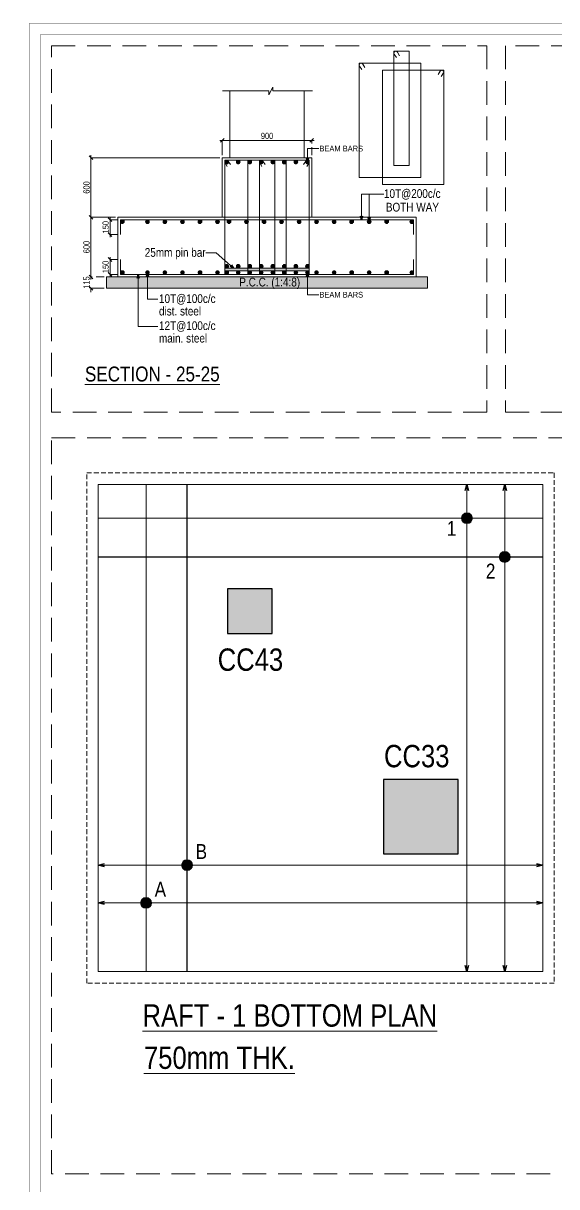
# Model space of a CAD drawing. Header units: millimetres. Extents: x 1112055 to 3390982, y -148532 to 766891.
# Drawn here: x 2383569 to 2405040, y 337488 to 384336 of the extents above; entities that cross this region are included whole.
import ezdxf

# ---------------------------------------------------------------- set-up
doc = ezdxf.new("R2010")
doc.units = ezdxf.units.MM
doc.header["$PDMODE"] = 35
doc.header["$PDSIZE"] = -25
doc.linetypes.add('Hidden', pattern=[9.525, 6.35, -3.175])
for name, color, linetype, lineweight in [('B COL. NO.', 3, 'Continuous', 20), ('B FINAL COLUMN', 1, 'Continuous', 30), ('B FOOTING', 49, 'Continuous', 20), ('B HATCH', 250, 'Continuous', 0), ('B P.C.C', 251, 'Continuous', 0), ('B STEEL', 34, 'Continuous', 15), ('B STEEL TEXT', 7, 'Continuous', 15), ('B TITLE BLOCK', 250, 'Continuous', 0), ('B-COL NO', 7, 'Continuous', 5), ('B-REINF-1', 32, 'Continuous', 30), ('B-ST DIM', 250, 'Continuous', 18), ('g-sol250', 250, 'Continuous', 5)]:
    doc.layers.add(name, color=color, linetype=linetype, lineweight=lineweight)
doc.styles.add('ARIAL', font='arial.ttf')
doc.styles.add('Q1', font='g13f12d.shx', dxfattribs={"width": 0.8})
doc.styles.add('SWINC', font='swissc.ttf')
doc.styles.add('SWINS', font='swissc.ttf')
doc.dimstyles.new('BH-STD', dxfattribs={"dimscale": 0, "dimtxt": 230, "dimasz": 125, "dimexe": 0, "dimexo": 100, "dimgap": 50, "dimtad": 1, "dimdec": 0, "dimzin": 1, "dimdsep": 46, "dimtxsty": 'Q1', "dimblk": 'ARCHTICK', "dimcen": 1, "dimdle": 100, "dimclrd": 250, "dimclre": 250, "dimclrt": 256, "dimadec": 0, "dimazin": 0, "dimtfac": 1, "dimtdec": 0, "dimtix": 1, "dimtofl": 0, "dimtmove": 0, "dimatfit": 2, "dimfxl": 1, "dimtolj": 1, "dimtzin": 0, "dimlwd": 9, "dimlwe": 9, "dimarcsym": 0})
doc.dimstyles.new('DIM 1', dxfattribs={"dimscale": 0, "dimtxt": 230, "dimasz": 150, "dimexe": 0.18, "dimexo": 0.0625, "dimgap": 0.5, "dimtad": 1, "dimdec": 0, "dimzin": 0, "dimdsep": 46, "dimtxsty": 'ARIAL', "dimblk": 'OBLIQUE', "dimcen": 6, "dimse1": 1, "dimse2": 1, "dimclrd": 256, "dimclrt": 256, "dimadec": 0, "dimazin": 2, "dimtfac": 0.75, "dimtdec": 0, "dimtix": 1, "dimtofl": 0, "dimtmove": 1, "dimatfit": 3, "dimldrblk": 'OPEN30', "dimfxl": 0.18, "dimfrac": 1, "dimtolj": 1, "dimtzin": 0, "dimlwd": -1, "dimarcsym": 0})

# ---------------------------------------------------------------- blocks, each defined once
blk = doc.blocks.new('_Oblique')
at = {"color": 0, "linetype": 'ByBlock', "lineweight": -2}
blk.add_line((-0.5, -0.5), (0.5, 0.5), dxfattribs=at)
blk = doc.blocks.new('*D1228')
at = {"layer": 'B-ST DIM', "color": 7, "lineweight": 9, "ltscale": 50, "transparency": 16777216}
for p, q in [((2386293, 374024), (2386293, 376624)), ((2387281, 376524), (2386293, 376524))]:
    blk.add_line(p, q, dxfattribs=at)
at = {"layer": 'B-ST DIM', "color": 7, "linetype": 'Hidden', "lineweight": 9, "ltscale": 50, "transparency": 16777216}
blk.add_line((2386821, 374124), (2386293, 374124), dxfattribs=at)
at = {"layer": 'Defpoints', "color": 0, "ltscale": 50, "transparency": 16777216}
for p in [(2386293, 376524), (2387381, 376524), (2386921, 374124)]:
    blk.add_point(p, dxfattribs=at)
at = {"layer": 'B-ST DIM', "color": 7, "lineweight": 9, "ltscale": 50, "transparency": 16777216, "xscale": 150, "yscale": 150, "zscale": 150}
for p, rotation in [((2386293, 376524), 90), ((2386293, 374124), 270)]:
    blk.add_blockref('_Oblique', p, dxfattribs=dict(at, rotation=rotation))
at = {"layer": 'B-ST DIM', "color": 7, "ltscale": 50, "transparency": 16777216, "insert": (2386115, 375324), "char_height": 250, "attachment_point": 5, "rotation": 90, "style": 'SWINC'}
blk.add_mtext('\\A1;600', dxfattribs=at)
blk = doc.blocks.new('*D1229')
at = {"layer": 'B-ST DIM', "color": 7, "lineweight": 9, "ltscale": 50, "transparency": 16777216}
for p, q in [((2386293, 374124), (2386293, 374274)), ((2386821, 373664), (2386293, 373664)), ((2386293, 373664), (2386293, 373514))]:
    blk.add_line(p, q, dxfattribs=at)
at = {"layer": 'B-ST DIM', "color": 7, "linetype": 'Hidden', "lineweight": 9, "ltscale": 50, "transparency": 16777216}
blk.add_line((2386821, 374124), (2386293, 374124), dxfattribs=at)
at = {"layer": 'Defpoints', "color": 0, "ltscale": 50, "transparency": 16777216}
for p in [(2386921, 374124), (2386293, 373664), (2386921, 373664)]:
    blk.add_point(p, dxfattribs=at)
at = {"layer": 'B-ST DIM', "color": 7, "lineweight": 9, "ltscale": 50, "transparency": 16777216, "xscale": 150, "yscale": 150, "zscale": 150}
for p, rotation in [((2386293, 374124), 270), ((2386293, 373664), 90)]:
    blk.add_blockref('_Oblique', p, dxfattribs=dict(at, rotation=rotation))
at = {"layer": 'B-ST DIM', "color": 7, "ltscale": 50, "transparency": 16777216, "insert": (2386115, 373894), "char_height": 250, "attachment_point": 5, "rotation": 90, "style": 'SWINC'}
blk.add_mtext('\\A1;115', dxfattribs=at)
blk = doc.blocks.new('*D1240')
at = {"layer": 'B-ST DIM', "color": 7, "lineweight": 9, "ltscale": 50, "transparency": 16777216}
for p, q in [((2386293, 376424), (2386293, 379024)), ((2391481, 378924), (2386293, 378924))]:
    blk.add_line(p, q, dxfattribs=at)
at = {"layer": 'B-ST DIM', "color": 7, "linetype": 'Hidden', "lineweight": 9, "ltscale": 50, "transparency": 16777216}
blk.add_line((2387281, 376524), (2386293, 376524), dxfattribs=at)
at = {"layer": 'Defpoints', "color": 0, "ltscale": 50, "transparency": 16777216}
for p in [(2386293, 378924), (2391581, 378924), (2387381, 376524)]:
    blk.add_point(p, dxfattribs=at)
at = {"layer": 'B-ST DIM', "color": 7, "lineweight": 9, "ltscale": 50, "transparency": 16777216, "xscale": 150, "yscale": 150, "zscale": 150}
for p, rotation in [((2386293, 378924), 90), ((2386293, 376524), 270)]:
    blk.add_blockref('_Oblique', p, dxfattribs=dict(at, rotation=rotation))
at = {"layer": 'B-ST DIM', "color": 7, "ltscale": 50, "transparency": 16777216, "insert": (2386115, 377724), "char_height": 250, "attachment_point": 5, "rotation": 90, "style": 'SWINC'}
blk.add_mtext('\\A1;600', dxfattribs=at)
blk = doc.blocks.new('*D1241')
at = {"layer": 'B-ST DIM', "color": 7, "lineweight": 9, "ltscale": 50, "transparency": 16777216}
for p, q in [((2395281, 379621), (2391481, 379621)), ((2391581, 379024), (2391581, 379621))]:
    blk.add_line(p, q, dxfattribs=at)
at = {"layer": 'B-ST DIM', "color": 7, "linetype": 'Hidden', "lineweight": 9, "ltscale": 50, "transparency": 16777216}
blk.add_line((2395181, 379024), (2395181, 379621), dxfattribs=at)
at = {"layer": 'Defpoints', "color": 0, "ltscale": 50, "transparency": 16777216}
for p in [(2391581, 379621), (2391581, 378924), (2395181, 378924)]:
    blk.add_point(p, dxfattribs=at)
at = {"layer": 'B-ST DIM', "color": 7, "lineweight": 9, "ltscale": 50, "transparency": 16777216, "xscale": 150, "yscale": 150, "zscale": 150, "rotation": 180}
blk.add_blockref('_Oblique', (2391581, 379621), dxfattribs=at)
at = {"layer": 'B-ST DIM', "color": 7, "lineweight": 9, "ltscale": 50, "transparency": 16777216, "xscale": 150, "yscale": 150, "zscale": 150}
blk.add_blockref('_Oblique', (2395181, 379621), dxfattribs=at)
at = {"layer": 'B-ST DIM', "color": 7, "ltscale": 50, "transparency": 16777216, "insert": (2393381, 379799), "char_height": 250, "attachment_point": 5, "style": 'SWINC'}
blk.add_mtext('\\A1;900', dxfattribs=at)
blk = doc.blocks.new('*D1242')
at = {"layer": 'B-ST DIM', "color": 7, "lineweight": 9, "ltscale": 50, "transparency": 16777216}
for p, q in [((2387064, 374924), (2387064, 374124)), ((2387381, 374224), (2387064, 374224))]:
    blk.add_line(p, q, dxfattribs=at)
at = {"layer": 'B-ST DIM', "color": 7, "linetype": 'Hidden', "lineweight": 9, "ltscale": 50, "transparency": 16777216}
blk.add_line((2387381, 374824), (2387064, 374824), dxfattribs=at)
at = {"layer": 'Defpoints', "color": 0, "ltscale": 50, "transparency": 16777216}
for p in [(2387481, 374824), (2387064, 374224), (2387481, 374224)]:
    blk.add_point(p, dxfattribs=at)
at = {"layer": 'B-ST DIM', "color": 7, "lineweight": 9, "ltscale": 50, "transparency": 16777216, "xscale": 150, "yscale": 150, "zscale": 150}
for p, rotation in [((2387064, 374824), 90), ((2387064, 374224), 270)]:
    blk.add_blockref('_Oblique', p, dxfattribs=dict(at, rotation=rotation))
at = {"layer": 'B-ST DIM', "color": 7, "ltscale": 50, "transparency": 16777216, "insert": (2386886, 374524), "char_height": 250, "attachment_point": 5, "rotation": 90, "style": 'SWINC'}
blk.add_mtext('\\A1;150', dxfattribs=at)
blk = doc.blocks.new('_Open30')
at = {"color": 0, "linetype": 'ByBlock', "lineweight": -2}
for p, q in [((-1, 0.27), (0, 0)), ((0, 0), (-1, -0.27)), ((0, 0), (-1, 0))]:
    blk.add_line(p, q, dxfattribs=at)
blk = doc.blocks.new('*D1668')
at = {"layer": 'B-ST DIM', "color": 7, "lineweight": 9, "ltscale": 50, "transparency": 16777216}
for p, q in [((2387064, 375724), (2387064, 376524)), ((2387381, 376424), (2387064, 376424))]:
    blk.add_line(p, q, dxfattribs=at)
at = {"layer": 'B-ST DIM', "color": 7, "linetype": 'Hidden', "lineweight": 9, "ltscale": 50, "transparency": 16777216}
blk.add_line((2387381, 375824), (2387064, 375824), dxfattribs=at)
at = {"layer": 'Defpoints', "color": 0, "ltscale": 50, "transparency": 16777216}
for p in [(2387064, 376424), (2387481, 376424), (2387481, 375824)]:
    blk.add_point(p, dxfattribs=at)
at = {"layer": 'B-ST DIM', "color": 7, "lineweight": 9, "ltscale": 50, "transparency": 16777216, "xscale": 150, "yscale": 150, "zscale": 150}
for p, rotation in [((2387064, 376424), 90), ((2387064, 375824), 270)]:
    blk.add_blockref('_Oblique', p, dxfattribs=dict(at, rotation=rotation))
at = {"layer": 'B-ST DIM', "color": 7, "ltscale": 50, "transparency": 16777216, "insert": (2386886, 376124), "char_height": 250, "attachment_point": 5, "rotation": 90, "style": 'SWINC'}
blk.add_mtext('\\A1;150', dxfattribs=at)

msp = doc.modelspace()

# ---------------------------------------------------------------- hatches: boundary and pattern name
at = {"layer": 'B HATCH', "lineweight": 0}
h = msp.add_hatch(dxfattribs=at)
h.set_pattern_fill('AR-CONC', color=250, scale=3, style=0)
h.set_pattern_definition([(50, (818249.8, -145922.66), (546.55401, -47.81726), [57.15, -628.65]), (355, (818249.8, -145922.66), (-105.73026, 573.17054), [45.72, -502.92175]), (100.451445, (818295.35, -145926.65), (440.82374, 525.35326), [48.57003, -534.27073]), (46.1842, (818249.8, -145770.26), (813.23712, -126.12698), [85.725, -942.975]), (96.63556, (818317.6, -145780.8), (712.2124, 742.27837), [72.85507, -801.40682]), (351.18415, (818249.8, -145770.3), (712.2124, 742.27837), [68.5799, -754.3792]), (21, (818326, -145808.36), (454.84317, -306.7956), [57.15, -628.65]), (326, (818326, -145808.36), (185.40609, 552.5639), [45.72, -502.92]), (71.451445, (818363.9, -145833.93), (640.24926, 245.7683), [48.57003, -534.26981]), (37.5, (818249.8, -145922.66), (9.26581, 253.665117), [0, -496.824, 0, -510.54, 0, -504.825]), (7.5, (818249.8, -145922.66), (200.458988, 300.541724), [0, -291.084, 0, -485.394, 0, -192.405]), (327.5, (818079.88, -145922.66), (406.771786, -17.186232), [0, -190.5, 0, -594.36, 0, -788.67]), (317.5, (818003.68, -145922.66), (444.387544, 76.27947), [0, -247.65, 0, -394.716, 0, -560.07])])
h.paths.add_polyline_path([(2386920.8, 374123.7), (2386920.8, 373663.7), (2399840.8, 373663.7), (2399840.8, 374123.7)])
at = {"layer": 'B STEEL'}
h = msp.add_hatch(color=256, dxfattribs=at)
h.dxf.hatch_style = 1
edge = h.paths.add_edge_path()
edge.add_arc((2391755.8, 378748.7), 75, 0, 360)
h = msp.add_hatch(color=256, dxfattribs=at)
h.dxf.hatch_style = 1
edge = h.paths.add_edge_path()
edge.add_arc((2392220, 378748.7), 75, 0, 360)
h = msp.add_hatch(color=256, dxfattribs=at)
h.dxf.hatch_style = 1
edge = h.paths.add_edge_path()
edge.add_arc((2392684.3, 378748.7), 75, 0, 360)
h = msp.add_hatch(color=256, dxfattribs=at)
h.dxf.hatch_style = 1
edge = h.paths.add_edge_path()
edge.add_arc((2393148.6, 378748.7), 75, 0, 360)
h = msp.add_hatch(color=256, dxfattribs=at)
h.dxf.hatch_style = 1
edge = h.paths.add_edge_path()
edge.add_arc((2393612.9, 378748.7), 75, 0, 360)
h = msp.add_hatch(color=256, dxfattribs=at)
h.dxf.hatch_style = 1
edge = h.paths.add_edge_path()
edge.add_arc((2394077.2, 378748.7), 75, 0, 360)
h = msp.add_hatch(color=256, dxfattribs=at)
h.dxf.hatch_style = 1
edge = h.paths.add_edge_path()
edge.add_arc((2394541.5, 378748.7), 75, 0, 360)
h = msp.add_hatch(color=256, dxfattribs=at)
h.dxf.hatch_style = 1
edge = h.paths.add_edge_path()
edge.add_arc((2395005.8, 378748.7), 75, 0, 360)
h = msp.add_hatch(color=256, dxfattribs=at)
h.dxf.hatch_style = 1
edge = h.paths.add_edge_path()
edge.add_arc((2387555.8, 376348.7), 75, 0, 360)
h = msp.add_hatch(color=256, dxfattribs=at)
h.dxf.hatch_style = 1
edge = h.paths.add_edge_path()
edge.add_arc((2388565.9, 376348.7), 75, 0, 360)
h = msp.add_hatch(color=256, dxfattribs=at)
h.dxf.hatch_style = 1
edge = h.paths.add_edge_path()
edge.add_arc((2389271, 376348.7), 75, 0, 360)
h = msp.add_hatch(color=256, dxfattribs=at)
h.dxf.hatch_style = 1
edge = h.paths.add_edge_path()
edge.add_arc((2389976.1, 376348.7), 75, 0, 360)
h = msp.add_hatch(color=256, dxfattribs=at)
h.dxf.hatch_style = 1
edge = h.paths.add_edge_path()
edge.add_arc((2390681.2, 376348.7), 75, 0, 360)
h = msp.add_hatch(color=256, dxfattribs=at)
h.dxf.hatch_style = 1
edge = h.paths.add_edge_path()
edge.add_arc((2391386.3, 376348.7), 75, 0, 360)
h = msp.add_hatch(color=256, dxfattribs=at)
h.dxf.hatch_style = 1
edge = h.paths.add_edge_path()
edge.add_arc((2391849.7, 376348.7), 75, 0, 360)
h = msp.add_hatch(color=256, dxfattribs=at)
h.dxf.hatch_style = 1
edge = h.paths.add_edge_path()
edge.add_arc((2392554.8, 376348.7), 75, 0, 360)
h = msp.add_hatch(color=256, dxfattribs=at)
h.dxf.hatch_style = 1
edge = h.paths.add_edge_path()
edge.add_arc((2393259.9, 376348.7), 75, 0, 360)
h = msp.add_hatch(color=256, dxfattribs=at)
h.dxf.hatch_style = 1
edge = h.paths.add_edge_path()
edge.add_arc((2393965, 376348.7), 75, 0, 360)
h = msp.add_hatch(color=256, dxfattribs=at)
h.dxf.hatch_style = 1
edge = h.paths.add_edge_path()
edge.add_arc((2394670.1, 376348.7), 75, 0, 360)
h = msp.add_hatch(color=256, dxfattribs=at)
h.dxf.hatch_style = 1
edge = h.paths.add_edge_path()
edge.add_arc((2395375.2, 376348.7), 75, 0, 360)
h = msp.add_hatch(color=256, dxfattribs=at)
h.dxf.hatch_style = 1
edge = h.paths.add_edge_path()
edge.add_arc((2396080.3, 376348.7), 75, 0, 360)
h = msp.add_hatch(color=256, dxfattribs=at)
h.dxf.hatch_style = 1
edge = h.paths.add_edge_path()
edge.add_arc((2396785.4, 376348.7), 75, 0, 360)
h = msp.add_hatch(color=256, dxfattribs=at)
h.dxf.hatch_style = 1
edge = h.paths.add_edge_path()
edge.add_arc((2397490.5, 376348.7), 75, 0, 360)
h = msp.add_hatch(color=256, dxfattribs=at)
h.dxf.hatch_style = 1
edge = h.paths.add_edge_path()
edge.add_arc((2398195.6, 376348.7), 75, 0, 360)
h = msp.add_hatch(color=256, dxfattribs=at)
h.dxf.hatch_style = 1
edge = h.paths.add_edge_path()
edge.add_arc((2399205.8, 376348.7), 75, 0, 360)
h = msp.add_hatch(color=256, dxfattribs=at)
h.dxf.hatch_style = 1
edge = h.paths.add_edge_path()
edge.add_arc((2387555.8, 374298.7), 75, 0, 360)
h = msp.add_hatch(color=256, dxfattribs=at)
h.dxf.hatch_style = 1
edge = h.paths.add_edge_path()
edge.add_arc((2388565.9, 374298.7), 75, 0, 360)
h = msp.add_hatch(color=256, dxfattribs=at)
h.dxf.hatch_style = 1
edge = h.paths.add_edge_path()
edge.add_arc((2389271, 374298.7), 75, 0, 360)
h = msp.add_hatch(color=256, dxfattribs=at)
h.dxf.hatch_style = 1
edge = h.paths.add_edge_path()
edge.add_arc((2389976.1, 374298.7), 75, 0, 360)
h = msp.add_hatch(color=256, dxfattribs=at)
h.dxf.hatch_style = 1
edge = h.paths.add_edge_path()
edge.add_arc((2390681.2, 374298.7), 75, 0, 360)
h = msp.add_hatch(color=256, dxfattribs=at)
h.dxf.hatch_style = 1
edge = h.paths.add_edge_path()
edge.add_arc((2391386.3, 374298.7), 75, 0, 360)
h = msp.add_hatch(color=256, dxfattribs=at)
h.dxf.hatch_style = 1
edge = h.paths.add_edge_path()
edge.add_arc((2391755.8, 374548.7), 75, 0, 360)
h = msp.add_hatch(color=256, dxfattribs=at)
h.dxf.hatch_style = 1
edge = h.paths.add_edge_path()
edge.add_arc((2391755.8, 374298.7), 75, 0, 360)
at = {"layer": 'B STEEL', "lineweight": 0}
h = msp.add_hatch(color=250, dxfattribs=at)
h.dxf.hatch_style = 1
h.paths.add_polyline_path([(2391680.8, 374373.7), (2395080.8, 374373.7), (2395080.8, 374473.7), (2391680.8, 374473.7)])
at = {"layer": 'B STEEL'}
h = msp.add_hatch(color=256, dxfattribs=at)
h.dxf.hatch_style = 1
edge = h.paths.add_edge_path()
edge.add_arc((2392220, 374548.7), 75, 0, 360)
h = msp.add_hatch(color=256, dxfattribs=at)
h.dxf.hatch_style = 1
edge = h.paths.add_edge_path()
edge.add_arc((2392220, 374298.7), 75, 0, 360)
h = msp.add_hatch(color=256, dxfattribs=at)
h.dxf.hatch_style = 1
edge = h.paths.add_edge_path()
edge.add_arc((2392684.3, 374548.7), 75, 0, 360)
h = msp.add_hatch(color=256, dxfattribs=at)
h.dxf.hatch_style = 1
edge = h.paths.add_edge_path()
edge.add_arc((2392684.3, 374298.7), 75, 0, 360)
h = msp.add_hatch(color=256, dxfattribs=at)
h.dxf.hatch_style = 1
edge = h.paths.add_edge_path()
edge.add_arc((2393148.6, 374548.7), 75, 0, 360)
h = msp.add_hatch(color=256, dxfattribs=at)
h.dxf.hatch_style = 1
edge = h.paths.add_edge_path()
edge.add_arc((2393148.6, 374298.7), 75, 0, 360)
h = msp.add_hatch(color=256, dxfattribs=at)
h.dxf.hatch_style = 1
edge = h.paths.add_edge_path()
edge.add_arc((2393612.9, 374548.7), 75, 0, 360)
h = msp.add_hatch(color=256, dxfattribs=at)
h.dxf.hatch_style = 1
edge = h.paths.add_edge_path()
edge.add_arc((2393612.9, 374298.7), 75, 0, 360)
h = msp.add_hatch(color=256, dxfattribs=at)
h.dxf.hatch_style = 1
edge = h.paths.add_edge_path()
edge.add_arc((2394077.2, 374548.7), 75, 0, 360)
h = msp.add_hatch(color=256, dxfattribs=at)
h.dxf.hatch_style = 1
edge = h.paths.add_edge_path()
edge.add_arc((2394077.2, 374298.7), 75, 0, 360)
h = msp.add_hatch(color=256, dxfattribs=at)
h.dxf.hatch_style = 1
edge = h.paths.add_edge_path()
edge.add_arc((2394541.5, 374548.7), 75, 0, 360)
h = msp.add_hatch(color=256, dxfattribs=at)
h.dxf.hatch_style = 1
edge = h.paths.add_edge_path()
edge.add_arc((2394541.5, 374298.7), 75, 0, 360)
h = msp.add_hatch(color=256, dxfattribs=at)
h.dxf.hatch_style = 1
edge = h.paths.add_edge_path()
edge.add_arc((2395005.8, 374548.7), 75, 0, 360)
h = msp.add_hatch(color=256, dxfattribs=at)
h.dxf.hatch_style = 1
edge = h.paths.add_edge_path()
edge.add_arc((2395005.8, 374298.7), 75, 0, 360)
h = msp.add_hatch(color=256, dxfattribs=at)
h.dxf.hatch_style = 1
edge = h.paths.add_edge_path()
edge.add_arc((2395375.2, 374298.7), 75, 0, 360)
h = msp.add_hatch(color=256, dxfattribs=at)
h.dxf.hatch_style = 1
edge = h.paths.add_edge_path()
edge.add_arc((2396080.3, 374298.7), 75, 0, 360)
h = msp.add_hatch(color=256, dxfattribs=at)
h.dxf.hatch_style = 1
edge = h.paths.add_edge_path()
edge.add_arc((2396785.4, 374298.7), 75, 0, 360)
h = msp.add_hatch(color=256, dxfattribs=at)
h.dxf.hatch_style = 1
edge = h.paths.add_edge_path()
edge.add_arc((2397490.5, 374298.7), 75, 0, 360)
h = msp.add_hatch(color=256, dxfattribs=at)
h.dxf.hatch_style = 1
edge = h.paths.add_edge_path()
edge.add_arc((2398195.6, 374298.7), 75, 0, 360)
h = msp.add_hatch(color=256, dxfattribs=at)
h.dxf.hatch_style = 1
edge = h.paths.add_edge_path()
edge.add_arc((2399205.8, 374298.7), 75, 0, 360)
at = {"layer": 'B STEEL TEXT', "lineweight": 5}
h = msp.add_hatch(color=256, dxfattribs=at)
h.dxf.hatch_style = 1
edge = h.paths.add_edge_path()
edge.add_arc((2401428.1, 364407), 218.3, 0, 360)
h = msp.add_hatch(color=256, dxfattribs=at)
h.dxf.hatch_style = 1
edge = h.paths.add_edge_path()
edge.add_arc((2402948.1, 362847), 218.3, 0, 360)
h = msp.add_hatch(color=256, dxfattribs=at)
h.dxf.hatch_style = 1
edge = h.paths.add_edge_path()
edge.add_arc((2390159.9, 350437), 218.3, 0, 360)
h = msp.add_hatch(color=256, dxfattribs=at)
h.dxf.hatch_style = 1
edge = h.paths.add_edge_path()
edge.add_arc((2388509.9, 348917), 218.3, 0, 360)
at = {"layer": 'g-sol250'}
h = msp.add_hatch(color=250, dxfattribs=at)
h.dxf.hatch_style = 1
h.paths.add_polyline_path([(2391787.2, 359767.9), (2393587.2, 359767.9), (2393587.2, 361567.9), (2391787.2, 361567.9)])
h = msp.add_hatch(color=250, dxfattribs=at)
h.dxf.hatch_style = 1
h.paths.add_polyline_path([(2391787.2, 359767.9), (2393587.2, 359767.9), (2393587.2, 361567.9), (2391787.2, 361567.9)])
h = msp.add_hatch(color=250, dxfattribs=at)
h.dxf.hatch_style = 1
h.paths.add_polyline_path([(2398073.9, 350887.9), (2401073.9, 350887.9), (2401073.9, 353887.9), (2398073.9, 353887.9)])

# ---------------------------------------------------------------- linework, layer by layer
at = {"layer": 'B FINAL COLUMN', "color": 4}
msp.add_lwpolyline([(2391787.2, 359767.9), (2393587.2, 359767.9), (2393587.2, 361567.9), (2391787.2, 361567.9)], close=True, dxfattribs=at)
at = {"layer": 'B FINAL COLUMN', "color": 1}
for points in [[(2391787.2, 359767.9), (2393587.2, 359767.9), (2393587.2, 361567.9), (2391787.2, 361567.9)], [(2398073.9, 350887.9), (2401073.9, 350887.9), (2401073.9, 353887.9), (2398073.9, 353887.9)]]:
    msp.add_lwpolyline(points, close=True, dxfattribs=at)
at = {"layer": 'B FOOTING', "color": 1, "lineweight": 13, "ltscale": 10}
for p, q in [((2391880.8, 378923.7), (2391880.8, 381615.6)), ((2394880.8, 378923.7), (2394880.8, 381615.6))]:
    msp.add_line(p, q, dxfattribs=at)
at = {"layer": 'B FOOTING'}
for p, q in [((2391580.8, 376523.7), (2391580.8, 378923.7)), ((2391580.8, 378923.7), (2395180.8, 378923.7)), ((2395180.8, 376523.7), (2395180.8, 378923.7)), ((2387380.8, 374123.7), (2387380.8, 376523.7)), ((2399380.8, 376523.7), (2387380.8, 376523.7)), ((2399380.8, 374123.7), (2399380.8, 376523.7))]:
    msp.add_line(p, q, dxfattribs=at)
at = {"layer": 'B FOOTING', "color": 1, "lineweight": 13, "ltscale": 10}
msp.add_lwpolyline([(2391593.3, 381615.6), (2393454.4, 381615.6), (2393454.4, 381457.2), (2393619.6, 381766.6), (2393619.6, 381615.6), (2395207.9, 381615.6)], dxfattribs=at)
at = {"layer": 'B FOOTING'}
for points in [[(2386920.8, 374123.7), (2399840.8, 374123.7), (2399840.8, 373663.7), (2386920.8, 373663.7)], [(2386588.1, 365768.2), (2404474.6, 365768.2), (2404474.6, 346147.9), (2386588.1, 346147.9)]]:
    msp.add_lwpolyline(points, close=True, dxfattribs=at)
at = {"layer": 'B P.C.C', "color": 250, "linetype": 'Hidden', "lineweight": 0, "ltscale": 150}
for points in [[(2384708.1, 383433.7), (2402231, 383433.7), (2402231, 368678.7), (2384708.1, 368678.7)], [(2432908.8, 383433.7), (2402976, 383433.7), (2402976, 368678.7), (2432908.8, 368678.7)], [(2384708.1, 367637), (2441925.4, 367637), (2441925.4, 338008.9), (2384708.1, 338008.9)]]:
    msp.add_lwpolyline(points, close=True, dxfattribs=at)
at = {"layer": 'B P.C.C', "color": 250, "linetype": 'Hidden', "lineweight": 0, "ltscale": 30}
msp.add_lwpolyline([(2386128.1, 366228.2), (2404934.6, 366228.2), (2404934.6, 345687.9), (2386128.1, 345687.9)], close=True, dxfattribs=at)
at = {"layer": 'B STEEL'}
for p, q in [((2388509.9, 346147.9), (2388509.9, 365768.2)), ((2386588.1, 364407), (2404474.6, 364407))]:
    msp.add_line(p, q, dxfattribs=at)
for points in [[(2398486.3, 383208.7), (2399100.6, 383208.7), (2399100.6, 378608.7), (2398486.3, 378608.7)], [(2397093.5, 382728.7), (2399564.9, 382728.7), (2399564.9, 378128.7), (2397093.5, 378128.7)], [(2400493.5, 382448.7), (2398022, 382448.7), (2398022, 377848.7), (2400493.5, 377848.7)], [(2391680.8, 378823.7), (2394152.2, 378823.7), (2394152.2, 374223.7), (2391680.8, 374223.7)], [(2395080.8, 378823.7), (2392609.3, 378823.7), (2392609.3, 374223.7), (2395080.8, 374223.7)], [(2393073.6, 378823.7), (2393687.9, 378823.7), (2393687.9, 374223.7), (2393073.6, 374223.7)]]:
    msp.add_lwpolyline(points, close=True, dxfattribs=at)
at = {"layer": 'B STEEL', "color": 34, "lineweight": 9, "ltscale": 0.5}
for points in [[(2398585, 382952.1), (2398497.4, 383094.4, -1), (2398625.2, 383173), (2398712.8, 383030.7)], [(2397192.2, 382472.1), (2397104.6, 382614.4, -1), (2397232.3, 382693), (2397319.9, 382550.7)], [(2400394.7, 382192.1), (2400482.3, 382334.4, 1), (2400354.6, 382413), (2400267, 382270.7)], [(2391779.5, 378567), (2391691.9, 378709.4, -1), (2391819.6, 378788), (2391907.2, 378645.7)], [(2393172.3, 378567), (2393084.7, 378709.4, -1), (2393212.5, 378788), (2393300.1, 378645.7)], [(2394982, 378567), (2395069.6, 378709.4, 1), (2394941.9, 378788), (2394854.3, 378645.7)]]:
    msp.add_lwpolyline(points, format="xyb", dxfattribs=at)
at = {"layer": 'B STEEL'}
for points in [[(2387480.8, 375823.7), (2387480.8, 376423.7), (2399280.8, 376423.7), (2399280.8, 375823.7)], [(2387480.8, 374823.7), (2387480.8, 374223.7), (2399280.8, 374223.7), (2399280.8, 374823.7)]]:
    msp.add_lwpolyline(points, dxfattribs=at)
at = {"layer": 'B STEEL', "color": 250, "lineweight": 0}
msp.add_lwpolyline([(2391680.8, 374373.7), (2395080.8, 374373.7), (2395080.8, 374473.7), (2391680.8, 374473.7)], close=True, dxfattribs=at)
at = {"layer": 'B STEEL'}
for centre in [(2391755.8, 378748.7), (2392220, 378748.7), (2392684.3, 378748.7), (2393148.6, 378748.7), (2393612.9, 378748.7), (2394077.2, 378748.7), (2394541.5, 378748.7), (2395005.8, 378748.7), (2387555.8, 376348.7), (2388565.9, 376348.7), (2389271, 376348.7), (2389976.1, 376348.7), (2390681.2, 376348.7), (2391386.3, 376348.7), (2391849.7, 376348.7), (2392554.8, 376348.7), (2393259.9, 376348.7), (2393965, 376348.7), (2394670.1, 376348.7), (2395375.2, 376348.7), (2396080.3, 376348.7), (2396785.4, 376348.7), (2397490.5, 376348.7), (2398195.6, 376348.7), (2399205.8, 376348.7), (2387555.8, 374298.7), (2388565.9, 374298.7), (2389271, 374298.7), (2389976.1, 374298.7), (2390681.2, 374298.7), (2391386.3, 374298.7), (2391755.8, 374548.7), (2391755.8, 374298.7), (2392220, 374548.7), (2392220, 374298.7), (2392684.3, 374548.7), (2392684.3, 374298.7), (2393148.6, 374548.7), (2393148.6, 374298.7), (2393612.9, 374548.7), (2393612.9, 374298.7), (2394077.2, 374548.7), (2394077.2, 374298.7), (2394541.5, 374548.7), (2394541.5, 374298.7), (2395005.8, 374548.7), (2395005.8, 374298.7), (2395375.2, 374298.7), (2396080.3, 374298.7), (2396785.4, 374298.7), (2397490.5, 374298.7), (2398195.6, 374298.7), (2399205.8, 374298.7)]:
    msp.add_circle(centre, 75, dxfattribs=at)
at = {"layer": 'B STEEL TEXT', "lineweight": 5}
for centre in [(2401428.1, 364407), (2402948.1, 362847), (2390159.9, 350437), (2388509.9, 348917)]:
    msp.add_circle(centre, 218.3, dxfattribs=at)
at = {"layer": 'B TITLE BLOCK', "color": 1, "const_width": 10.1}
msp.add_lwpolyline([(2383811.2, 384330.6), (2383811.2, 291134.9), (2523525.9, 291134.9), (2523525.9, 384330.6)], close=True, dxfattribs=at)
at = {"layer": 'B TITLE BLOCK', "color": 250, "lineweight": 0, "const_width": 10.1}
msp.add_lwpolyline([(2384259.6, 383882.2), (2384259.6, 291583.3), (2523077.4, 291583.3), (2523077.4, 383882.2)], close=True, dxfattribs=at)
at = {"layer": 'B-REINF-1', "color": 6, "lineweight": 25}
for p, q in [((2390159.9, 346147.9), (2390159.9, 365768.2)), ((2386588.1, 362847), (2404474.6, 362847))]:
    msp.add_line(p, q, dxfattribs=at)

# ---------------------------------------------------------------- texts
at = {"layer": 'B COL. NO.', "style": 'SWINC'}
for s, p in [('CC43', (2391395.5, 358261.8)), ('CC33', (2398088.8, 354377.7)), ('%%URAFT - 1 BOTTOM PLAN', (2388368.1, 343932.9)), ('%%U750mm THK.', (2388428.1, 342232.9))]:
    msp.add_text(s, height=900, dxfattribs=at).set_placement(p)
at = {"layer": 'B STEEL TEXT', "lineweight": 5, "style": 'SWINS'}
for p in [(2395487.8, 379175.2), (2395487.8, 373290.9)]:
    msp.add_text('BEAM BARS', height=230, dxfattribs=at).set_placement(p)
at = {"layer": 'B STEEL TEXT', "lineweight": 9, "style": 'SWINC'}
for s, height, p in [('10T@200c/c', 350, (2398086.6, 377303.5)), ('BOTH WAY', 350, (2398162.7, 376755.7)), ('25mm pin bar', 350, (2388459, 374932.2)), ('P.C.C. (1:4:8)', 350, (2392263, 373739)), ('10T@100c/c', 350, (2389031.4, 373073.4)), ('dist. steel', 350, (2389031.4, 372570)), ('12T@100c/c', 350, (2389031.4, 371983.6)), ('main. steel', 350, (2389031.4, 371480.1)), ('1', 600, (2400618.1, 363697)), ('2', 600, (2402188.1, 361977)), ('B', 600, (2390508.1, 350685.4)), ('A', 600, (2388858.1, 349165.4))]:
    msp.add_text(s, height=height, dxfattribs=at).set_placement(p)
at = {"layer": 'B TITLE BLOCK', "color": 251, "char_height": 253.313, "attachment_point": 2, "style": 'SWINC'}
for insert in [(2590169.2, 343686.7), (2664545.4, 343686.7)]:
    msp.add_mtext_dynamic_manual_height_columns('\\pxsm1,qj;{\\fBankGothic Lt BT|b0|i0|c0|p34;BHOOMI\\P\\ps*,q*;\\fGost|b0|i0|c0|p2;\\H0.8x;- CONSULTANTS -\\C1; }', width=662363.048, gutter_width=0, heights=[93168.9], dxfattribs=dict(at, insert=insert))
at = {"layer": 'B-COL NO', "color": 3, "lineweight": 15, "style": 'SWINC'}
msp.add_text('%%USECTION - 25-25', height=600, dxfattribs=at).set_placement((2386051, 369912.9))

# ---------------------------------------------------------------- dimensions: what is measured, and where the dimension line sits
at = {"layer": 'B-ST DIM', "ltscale": 50}
dim = msp.add_linear_dim(base=(2391580.8, 379620.5), p1=(2395180.8, 378923.7), p2=(2391580.8, 378923.7), dimstyle='BH-STD', override={"dimscale": 1, "dimtxt": 250, "dimasz": 150, "dimlfac": 0.25, "dimtxsty": 'SWINC', "dimblk1": 'Oblique', "dimblk2": 'Oblique', "dimsah": 1, "dimclrd": 7, "dimclre": 7, "dimclrt": 7}, dxfattribs=at)
dim.commit()
dim.dimension.update_dxf_attribs({"geometry": '*D1241', "text_midpoint": (2393380.8, 379798.9)})
for base, p1, p2, angle, picture, middle in [((2386293.1, 378923.7), (2387380.8, 376523.7), (2391580.8, 378923.7), 90, '*D1240', (2386114.8, 377723.7)), ((2386293.1, 376523.7), (2386920.8, 374123.7), (2387380.8, 376523.7), 90, '*D1228', (2386114.8, 375323.7)), ((2387064, 376423.7), (2387480.8, 375823.7), (2387480.8, 376423.7), 90, '*D1668', (2386885.6, 376123.7)), ((2387064, 374223.7), (2387480.8, 374823.7), (2387480.8, 374223.7), 270, '*D1242', (2386885.6, 374523.7)), ((2386293.1, 373663.7), (2386920.8, 374123.7), (2386920.8, 373663.7), 90, '*D1229', (2386114.8, 373893.7))]:
    dim = msp.add_linear_dim(base=base, p1=p1, p2=p2, angle=angle, dimstyle='BH-STD', override={"dimscale": 1, "dimtxt": 250, "dimasz": 150, "dimlfac": 0.25, "dimtxsty": 'SWINC', "dimblk1": 'Oblique', "dimblk2": 'Oblique', "dimsah": 1, "dimclrd": 7, "dimclre": 7, "dimclrt": 7}, dxfattribs=at)
    dim.commit()
    dim.dimension.update_dxf_attribs({"geometry": picture, "text_midpoint": middle})

# ---------------------------------------------------------------- leaders
at = {"layer": 'B STEEL TEXT', "lineweight": 5}
for points, override in [([(2395005.8, 378748.7), (2395005.8, 379295.8), (2395465.3, 379295.8)], {"dimscale": 1, "dimtad": 0, "dimtxsty": 'SWINC', "dimfxlon": 1, "dimlwd": 5, "dimarcsym": 2}), ([(2397182.9, 376423.7), (2397182.9, 377450.2), (2398079.3, 377450.2)], {"dimscale": 1, "dimtad": 0, "dimtxsty": 'SWINC', "dimfxlon": 1, "dimlwd": 5, "dimarcsym": 2}), ([(2397490.5, 376348.7), (2397490.5, 377450.2), (2398079.3, 377450.2)], {"dimscale": 1, "dimtad": 0, "dimtxsty": 'SWINC', "dimfxlon": 1, "dimlwd": 5, "dimarcsym": 2}), ([(2392029.8, 374473.7), (2391330.1, 375091.4), (2390919.7, 375091.4)], {"dimscale": 1, "dimtad": 0, "dimtxsty": 'SWINC', "dimfxlon": 1, "dimlwd": 5, "dimarcsym": 2}), ([(2388192.1, 374223.7), (2388192.1, 372130.2), (2388984.1, 372130.2)], {"dimscale": 1, "dimtad": 0, "dimtxsty": 'SWINC', "dimfxlon": 1, "dimlwd": 5, "dimarcsym": 2}), ([(2388565.9, 374298.7), (2388565.9, 373220.1), (2388984.1, 373220.1)], {"dimscale": 1, "dimtad": 0, "dimtxsty": 'SWINC', "dimfxlon": 1, "dimlwd": 5, "dimarcsym": 2}), ([(2395005.8, 374298.7), (2395005.8, 373400.5), (2395465.3, 373400.5)], {"dimscale": 1, "dimtad": 0, "dimtxsty": 'SWINC', "dimfxlon": 1, "dimlwd": 5, "dimarcsym": 2}), ([(2401428.1, 365768.2), (2401428.1, 364407)], {"dimscale": 1, "dimasz": 250, "dimtad": 0, "dimtxsty": 'SWINC', "dimclrd": 250, "dimfxlon": 1, "dimlwd": 0, "dimarcsym": 2}), ([(2402948.1, 365768.2), (2402948.1, 362847)], {"dimscale": 1, "dimasz": 250, "dimtad": 0, "dimtxsty": 'SWINC', "dimclrd": 250, "dimfxlon": 1, "dimlwd": 0, "dimarcsym": 2}), ([(2401428.1, 346147.9), (2401428.1, 364407)], {"dimscale": 1, "dimasz": 250, "dimtad": 0, "dimtxsty": 'SWINC', "dimclrd": 250, "dimfxlon": 1, "dimlwd": 0, "dimarcsym": 2}), ([(2402948.1, 346147.9), (2402948.1, 362847)], {"dimscale": 1, "dimasz": 250, "dimtad": 0, "dimtxsty": 'SWINC', "dimclrd": 250, "dimfxlon": 1, "dimlwd": 0, "dimarcsym": 2}), ([(2386588.1, 350437), (2390159.9, 350437)], {"dimscale": 1, "dimasz": 250, "dimtad": 0, "dimtxsty": 'SWINC', "dimclrd": 250, "dimfxlon": 1, "dimlwd": 0, "dimarcsym": 2}), ([(2404474.6, 350437), (2390159.9, 350437)], {"dimscale": 1, "dimasz": 250, "dimtad": 0, "dimtxsty": 'SWINC', "dimclrd": 250, "dimfxlon": 1, "dimlwd": 0, "dimarcsym": 2}), ([(2386588.1, 348917), (2388509.9, 348917)], {"dimscale": 1, "dimasz": 250, "dimtad": 0, "dimtxsty": 'SWINC', "dimclrd": 250, "dimfxlon": 1, "dimlwd": 0, "dimarcsym": 2}), ([(2404474.6, 348917), (2388509.9, 348917)], {"dimscale": 1, "dimasz": 250, "dimtad": 0, "dimtxsty": 'SWINC', "dimclrd": 250, "dimfxlon": 1, "dimlwd": 0, "dimarcsym": 2})]:
    msp.add_leader(points, dimstyle='DIM 1', override=override, dxfattribs=at)

doc.saveas('drawing.dxf')
